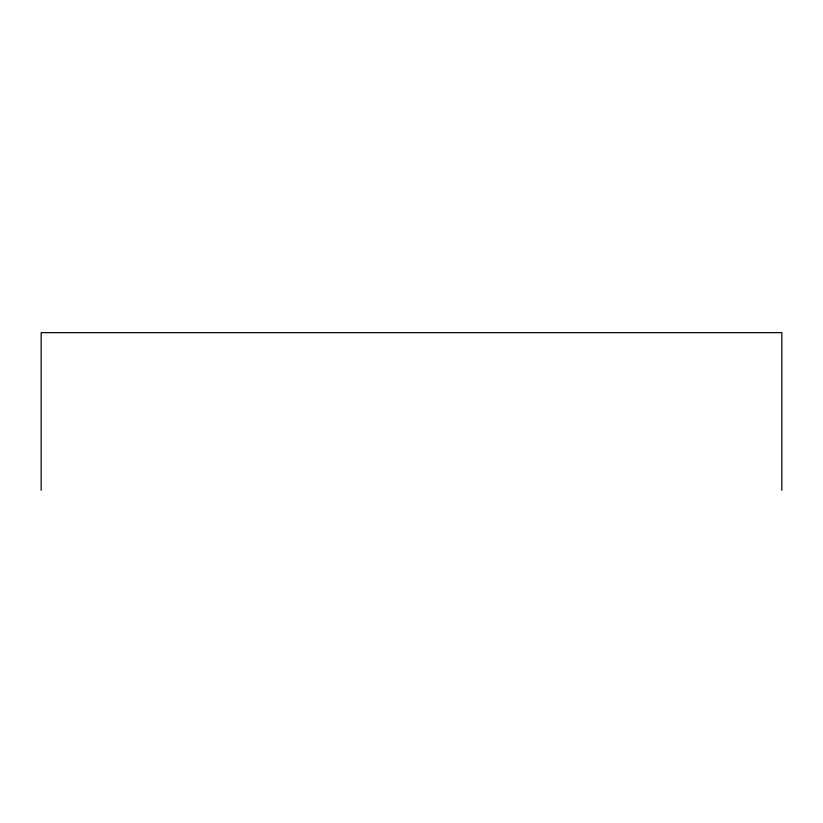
<?xml version="1.0" encoding="UTF-8"?>
<svg xmlns="http://www.w3.org/2000/svg" width="823" height="823" viewBox="0 0 823 823"><rect width="100%" height="100%" fill="white"/><g stroke="black" fill="none" stroke-linecap="round" stroke-linejoin="round"><path stroke-width="1.23" d="M781.85 490.343L781.85 332.657L41.15 332.657L41.15 490.343"/></g></svg>
